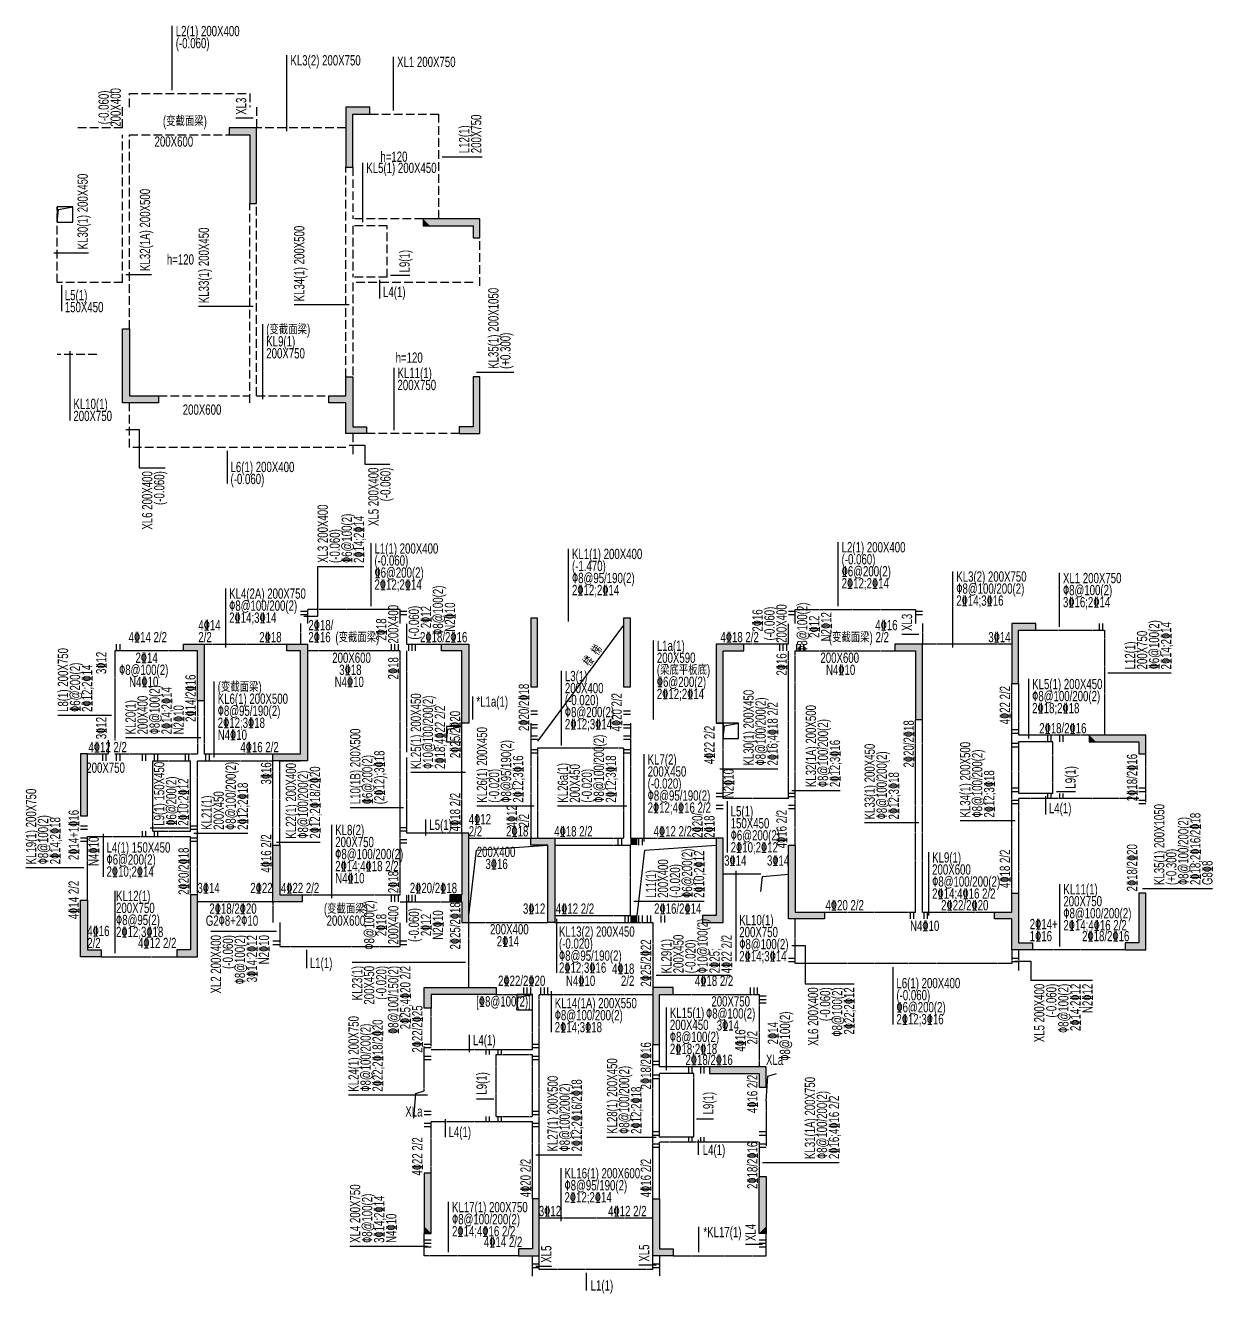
# Model space of a CAD drawing. Header units: inches. Extents: x -2597087 to 134135, y -662679 to 20000.
# Drawn here: x 99583 to 134135, y -51307 to -14400 of the extents above; entities that cross this region are included whole.
import ezdxf
from ezdxf.enums import TextEntityAlignment as Align

# ---------------------------------------------------------------- set-up
doc = ezdxf.new("R2010")
doc.units = ezdxf.units.IN
doc.header["$LTSCALE"] = 100
doc.header["$MEASUREMENT"] = 0
doc.linetypes.add('DASH', pattern=[0.35, 0.25, -0.1])
doc.layers.get('0').update_dxf_attribs({"linetype": 'CONTINUOUS'})
for name, color, linetype in [('00-墙填充', 8, 'CONTINUOUS'), ('00-墙实线', 6, 'CONTINUOUS'), ('00-平面洞口', 3, 'CONTINUOUS'), ('00-板厚度', 7, 'CONTINUOUS'), ('00-梁吊筋', 6, 'CONTINUOUS'), ('00-梁编号', 2, 'CONTINUOUS'), ('00-梁虚线', 4, 'DASH'), ('00-梁配筋', 7, 'CONTINUOUS'), ('floor', 8, 'CONTINUOUS')]:
    doc.layers.add(name, color=color, linetype=linetype)
doc.styles.add('结构海文', font='haiwenrs2015.shx', dxfattribs={"width": 0.7, "bigfont": 'haiwenhz.shx'})

# ---------------------------------------------------------------- blocks, each defined once
blk = doc.blocks.new('GTDEHD')
at = {"layer": '00-墙填充', "color": 8}
for points in [[(109611, -16781), (109611, -16981), (108911, -16781), (109111, -16981)], [(108911, -18531), (109111, -18531), (108911, -16781), (109111, -16981)], [(106311, -17381), (106111, -17581), (105511, -17381), (105511, -17581)], [(106311, -19581), (106111, -19581), (106311, -17381), (106111, -17581)], [(108911, -18531), (109111, -18531), (108911, -18531), (109111, -18531)], [(108911, -18531), (109111, -18531), (108911, -18531), (109111, -18531)], [(111161, -20031), (111361, -20231), (111161, -20231), (111361, -20231)], [(111161, -20031), (111361, -20231), (112811, -20031), (112611, -20231)], [(111361, -20031), (111361, -20231), (111361, -20031), (111361, -20231)], [(112811, -20581), (112611, -20581), (112811, -20031), (112611, -20231)], [(102411, -23231), (102611, -23231), (102411, -23231), (102611, -23231)], [(102411, -23231), (102611, -23231), (102411, -25381), (102611, -25181)], [(108911, -24631), (109111, -24631), (108911, -26281), (109111, -26081)], [(112811, -24631), (112611, -24631), (112811, -26281), (112611, -26081)], [(103461, -25381), (103461, -25181), (102411, -25381), (102611, -25181)], [(108411, -25181), (108411, -25381), (108911, -25181), (108911, -25381)], [(109511, -26281), (109511, -26081), (108911, -26281), (109111, -26081)], [(112211, -26281), (112211, -26081), (112811, -26281), (112611, -26081)]]:
    blk.add_solid(points, dxfattribs=at)
at = {"layer": '00-墙实线', "color": 8}
for p, q in [((109611, -16781), (108911, -16781)), ((108911, -16781), (108911, -18531)), ((109611, -16981), (109611, -16781)), ((109111, -18531), (109111, -16981)), ((109111, -16981), (109611, -16981)), ((106311, -17381), (105511, -17381)), ((105511, -17381), (105511, -17581)), ((105511, -17581), (106111, -17581)), ((106111, -17581), (106111, -19581)), ((106311, -19581), (106311, -17381)), ((108911, -18531), (109111, -18531)), ((106111, -19581), (106311, -19581)), ((106111, -19581), (106111, -19581)), ((106111, -19581), (106111, -19581)), ((111361, -20031), (111161, -20031)), ((111161, -20031), (111161, -20231)), ((111161, -20231), (111361, -20231)), ((112811, -20031), (111361, -20031)), ((111361, -20231), (111361, -20231)), ((111361, -20231), (112611, -20231)), ((112611, -20231), (112611, -20581)), ((112811, -20581), (112811, -20031)), ((112611, -20581), (112811, -20581)), ((102411, -23231), (102611, -23231)), ((102411, -25381), (102411, -23231)), ((102611, -23231), (102611, -25181)), ((108911, -25181), (108911, -24631)), ((108911, -24631), (109111, -24631)), ((109111, -24631), (109111, -25181)), ((112811, -24631), (112611, -24631)), ((112611, -24631), (112611, -26081)), ((112811, -26281), (112811, -24631)), ((103461, -25381), (102411, -25381)), ((102611, -25181), (103461, -25181)), ((103461, -25181), (103461, -25381)), ((108411, -25381), (108411, -25181)), ((108411, -25181), (108911, -25181)), ((108911, -25381), (108411, -25381)), ((108911, -25181), (108911, -25181)), ((108911, -26281), (108911, -25381)), ((109111, -25181), (109111, -26081)), ((109111, -26081), (109511, -26081)), ((109511, -26081), (109511, -26281)), ((112611, -26081), (112211, -26081)), ((112211, -26081), (112211, -26281)), ((109511, -26281), (108911, -26281)), ((112211, -26281), (112811, -26281))]:
    blk.add_line(p, q, dxfattribs=at)
at = {"layer": '00-平面洞口', "color": 8}
for p, q in [((100961, -19681), (100511, -19681)), ((100511, -19681), (100511, -20131)), ((100961, -19681), (100511, -19681)), ((100511, -19681), (100511, -20131)), ((100511, -20131), (100550, -19761)), ((100511, -20131), (100550, -19761)), ((100550, -19761), (100961, -19681)), ((100550, -19761), (100961, -19681)), ((100961, -20131), (100961, -19681)), ((100961, -20131), (100961, -19681)), ((100511, -20131), (100961, -20131)), ((100511, -20131), (100961, -20131))]:
    blk.add_line(p, q, dxfattribs=at)
at = {"layer": '00-梁编号', "color": 8}
for p, q in [((103860, -16281), (103860, -14416)), ((107197, -17481), (107197, -15267)), ((110301, -16881), (110301, -15313)), ((106211, -17103), (105711, -17103)), ((109405, -20131), (109405, -18397)), ((111711, -18221), (112873, -18221)), ((100411, -21017), (101424, -21017)), ((102511, -21647), (103255, -21647)), ((110211, -21673), (110768, -21673)), ((100631, -21956), (100631, -22720)), ((109892, -21806), (109892, -22345)), ((106211, -22585), (104626, -22585)), ((109011, -22532), (107405, -22532)), ((106494, -25281), (106494, -23093)), ((100881, -23881), (100881, -25902)), ((110313, -26181), (110313, -24365)), ((112711, -24496), (113803, -24496)), ((102511, -26156), (102898, -26156)), ((102898, -26156), (102898, -27273)), ((105454, -26781), (105454, -27736)), ((109011, -26614), (109462, -26614)), ((109462, -26614), (109462, -27168)), ((102898, -27273), (103649, -27273)), ((109462, -27168), (110194, -27168))]:
    blk.add_line(p, q, dxfattribs=at)
at = {"layer": '00-梁虚线', "color": 8, "ltscale": 10}
for p, q in [((102611, -16781), (102611, -16381)), ((102611, -16381), (106111, -16381)), ((106111, -16381), (106111, -16781)), ((102411, -17381), (102411, -16781)), ((106311, -16781), (106311, -17381)), ((109611, -16981), (111611, -16981)), ((111611, -16981), (111611, -20031)), ((102411, -17381), (101111, -17381)), ((102411, -21881), (102411, -17581)), ((102611, -17581), (105511, -17581)), ((102611, -23231), (102611, -17581)), ((108911, -17381), (106311, -17381)), ((108911, -24631), (108911, -18531)), ((109111, -18531), (109111, -20031)), ((100511, -21881), (100511, -19681)), ((106111, -25381), (106111, -19581)), ((106311, -25181), (106311, -19581)), ((111161, -20031), (109111, -20031)), ((110111, -20231), (109111, -20231)), ((109111, -20231), (109111, -21731)), ((110111, -21731), (110111, -20231)), ((112811, -21981), (112811, -20581)), ((110111, -21731), (109111, -21731)), ((102411, -21881), (100511, -21881)), ((109111, -21881), (109111, -24631)), ((112611, -21881), (109111, -21881)), ((101661, -23981), (100511, -23981)), ((102611, -26681), (102611, -25381)), ((103461, -25181), (106111, -25181)), ((106311, -25181), (108411, -25181)), ((109111, -26281), (109111, -26881)), ((112211, -26281), (109511, -26281)), ((108911, -26681), (102611, -26681))]:
    blk.add_line(p, q, dxfattribs=at)
at = {"layer": '00-板厚度', "color": 8, "style": '结构海文', "width": 0.7}
for p in [(110308, -18216), (104096, -21205), (110753, -24064)]:
    blk.add_text('h=120', height=300, dxfattribs=at).set_placement(p, align=Align.MIDDLE)
at = {"layer": '00-梁编号', "color": 8, "style": '结构海文', "width": 0.7}
for s, rotation, p in [('(-0.060)', 360, (103960, -15066)), ('L2(1) 200X400', 360, (103960, -14716)), ('L12(1) ', 90, (112503, -18121)), ('200X750', 90, (112853, -18121)), ('KL30(1) 200X450', 90, (101401, -20917)), ('KL32(1A) 200X500', 90, (103215, -21547)), ('KL33(1) 200X450', 90, (104926, -22485)), ('KL34(1) 200X500', 90, (107705, -22432)), ('L9(1)', 90, (110768, -21590)), ('L5(1)', 360, (100731, -22398)), ('KL35(1) 200X1050', 90, (113353, -24396)), ('150X450', 360, (100731, -22748)), ('(+0.300)', 90, (113703, -24396)), ('KL11(1)', 360, (110413, -24665)), ('200X750', 360, (110413, -25015)), ('KL10(1)', 360, (100981, -25565)), ('200X750', 360, (100981, -25915))]:
    blk.add_text(s, height=300, rotation=rotation, dxfattribs=at).set_placement(p)
for s, p in [('KL3(2) 200X750', (107297, -15567)), ('XL1 200X750', (110401, -15613)), ('KL5(1) 200X450', (109505, -18697)), ('(变截面梁)', (106594, -23393)), ('KL9(1)', (106594, -23743)), ('200X750', (106594, -24093)), ('L6(1) 200X400', (105554, -27400)), ('(-0.060)', (105554, -27750))]:
    blk.add_text(s, height=300, dxfattribs=at).set_placement(p)
at = {"layer": '00-梁编号', "color": 8, "linetype": 'Continuous', "style": '结构海文', "width": 0.7}
for s, p in [('200X400', (102361, -16788)), ('(-0.060)', (102011, -16788))]:
    blk.add_text(s, height=300, rotation=90, dxfattribs=at).set_placement(p, align=Align.CENTER)
blk.add_text('XL3', height=300, rotation=90, dxfattribs=at).set_placement((106011, -17003))
blk.add_text('(变截面梁)', height=300, dxfattribs=at).set_placement((104226, -17331), align=Align.CENTER)
at = {"layer": '00-梁编号', "color": 8, "style": '结构海文', "width": 0.7}
blk.add_text('200X600', height=300, dxfattribs=at).set_placement((103905, -17931), align=Align.CENTER)
at = {"layer": '00-梁编号', "color": 8, "linetype": 'Continuous', "style": '结构海文', "width": 0.7}
blk.add_text('L4(1)', height=300, dxfattribs=at).set_placement((109992, -22306))
at = {"layer": '00-梁编号', "color": 8, "style": '结构海文', "width": 0.7}
blk.add_text('200X600', height=300, rotation=360, dxfattribs=at).set_placement((104725, -25731), align=Align.CENTER)
for s, p in [('XL5 200X400', (109862, -27268)), ('(-0.060)', (110212, -27268)), ('XL6 200X400', (103279, -27373)), ('(-0.060)', (103629, -27373))]:
    blk.add_text(s, height=300, rotation=90, dxfattribs=at).set_placement(p, align=Align.RIGHT)
blk = doc.blocks.new('BW-37746282', base_point=(437623, 10659))
at = {"layer": '00-墙填充'}
for points in [[(450723, 27209), (450923, 27209), (450723, 29209), (450923, 29209)], [(453423, 27209), (453623, 27209), (453423, 29209), (453623, 29209)], [(440623, 28459), (440623, 28259), (441223, 28459), (441023, 28259)], [(441223, 26809), (441023, 26809), (441223, 28459), (441023, 28259)], [(444223, 28459), (444023, 28259), (443623, 28459), (443623, 28259)], [(444223, 25059), (444023, 25259), (444223, 28459), (444023, 28259)], [(444223, 28459), (444223, 28459), (444223, 28259)], [(448123, 28459), (448123, 28259), (448923, 28459), (448723, 28259)], [(448923, 26159), (448723, 26159), (448923, 28459), (448723, 28259)], [(456123, 26159), (456323, 26159), (456123, 28459), (456323, 28259)], [(456123, 28459), (456323, 28259), (456923, 28459), (456923, 28259)], [(450723, 27209), (450923, 27209), (450723, 27209), (450923, 27209)], [(450723, 27209), (450923, 27209), (450723, 27209), (450923, 27209)], [(453423, 27209), (453623, 27209), (453423, 27209), (453623, 27209)], [(453423, 27209), (453623, 27209), (453423, 27209), (453623, 27209)], [(441223, 26809), (441023, 26809), (441223, 26809), (441023, 26809)], [(441223, 26809), (441023, 26809), (441223, 26809), (441023, 26809)], [(448923, 26159), (448723, 26159), (448923, 26159), (448723, 26159)], [(448923, 26159), (448723, 26159), (448923, 26159), (448723, 26159)], [(437623, 23459), (437823, 23459), (437623, 25259), (437823, 25259)], [(443223, 25259), (444023, 25259), (443223, 25059), (444223, 25059)], [(437623, 23459), (437823, 23459), (437623, 23459), (437823, 23459)], [(437623, 23459), (437823, 23459), (437623, 23459), (437823, 23459)], [(448923, 20359), (448723, 20359), (448923, 22959), (448723, 22959)], [(443223, 22609), (443423, 22609), (443223, 22609), (443423, 22609)], [(443223, 22609), (443423, 22609), (443223, 20959), (443423, 21159)], [(450723, 22809), (450723, 22609), (451423, 22809), (451223, 22609)], [(451423, 20359), (451223, 20359), (451423, 22809), (451223, 22609)], [(456323, 22809), (456123, 22809), (456323, 22809), (456123, 22809)], [(456323, 22809), (456123, 22809), (456323, 20359), (456123, 20559)], [(441023, 21159), (440823, 21159), (441023, 19359), (440823, 19559)], [(444073, 20959), (444073, 21159), (443223, 20959), (443423, 21159)], [(448373, 21159), (448373, 20959), (448723, 21159), (448723, 20959)], [(437623, 21009), (437823, 21009), (437623, 19359), (437823, 19559)], [(451423, 20359), (451223, 20359), (451423, 20359), (451223, 20359)], [(451423, 20359), (451223, 20359), (451423, 20359), (451223, 20359)], [(455723, 20359), (455723, 20559), (456323, 20359), (456123, 20559)], [(438223, 19359), (438223, 19559), (437623, 19359), (437823, 19559)], [(440423, 19359), (440423, 19559), (441023, 19359), (440823, 19559)], [(447623, 17859), (447823, 17859), (447623, 18459), (447823, 18259)], [(449723, 18459), (449723, 18259), (447623, 18459), (447823, 18259)], [(449723, 18459), (449723, 18259), (449723, 18459), (449723, 18259)], [(454873, 18459), (454873, 18259), (454273, 18459), (454473, 18259)], [(454273, 16809), (454473, 16809), (454273, 18459), (454473, 18259)], [(454273, 16809), (454473, 16809), (454273, 16809), (454473, 16809)], [(455923, 16159), (455923, 15959), (455923, 16159), (455923, 15959)], [(455923, 16159), (455923, 15959), (457573, 16159), (457373, 15959)], [(457573, 15559), (457373, 15559), (457573, 16159), (457373, 15959)], [(447823, 13059), (447623, 13059), (447823, 11309), (447623, 11509)], [(457373, 12959), (457573, 12959), (457373, 11309), (457573, 11509)], [(450973, 12309), (450773, 12309), (450973, 10659), (450773, 10859)], [(454273, 12309), (454473, 12309), (454273, 10659), (454473, 10859)], [(447623, 11309), (447623, 11509), (447823, 11309), (447623, 11509)], [(457573, 11309), (457573, 11509), (457373, 11309), (457573, 11509)], [(450373, 10659), (450373, 10859), (450973, 10659), (450773, 10859)], [(454873, 10659), (454873, 10859), (454273, 10659), (454473, 10859)]]:
    blk.add_solid(points, dxfattribs=at)
at = {"layer": '00-墙实线'}
for points in [[(450723, 27209), (450923, 27209), (450923, 29009), (450923, 29009), (450923, 29209), (450723, 29209)], [(453423, 27209), (453623, 27209), (453623, 29009), (453623, 29009), (453623, 29209), (453423, 29209)], [(441223, 26809), (441023, 26809), (441023, 28259), (440623, 28259), (440623, 28459), (441223, 28459)], [(444023, 25259), (444023, 25259), (444023, 28259), (443623, 28259), (443623, 28459), (444223, 28459), (444223, 28459), (444223, 28459), (444223, 28259), (444223, 28259), (444223, 25059), (444023, 25059), (443223, 25059), (443223, 25259)], [(448923, 26159), (448723, 26159), (448723, 28259), (448123, 28259), (448123, 28459), (448923, 28459)], [(456323, 26159), (456323, 28259), (456923, 28259), (456923, 28459), (456123, 28459), (456123, 26159), (456123, 26159), (456123, 26159), (456323, 26159), (456323, 26159), (456323, 26159), (456323, 26159), (456323, 26159), (456123, 26159), (456123, 26159), (456123, 26159), (456123, 26159), (456123, 26159), (456323, 26159)], [(437623, 23459), (437823, 23459), (437823, 25059), (437823, 25059), (437823, 25259), (437623, 25259)], [(448723, 20959), (448723, 20359), (448923, 20359), (448923, 20359), (448923, 22959), (448723, 22959), (448723, 22759), (448723, 22759), (448723, 21159), (448373, 21159), (448373, 20959)], [(443223, 22609), (443423, 22609), (443423, 21159), (444073, 21159), (444073, 20959), (443223, 20959)], [(451423, 20359), (451223, 20359), (451223, 22609), (450723, 22609), (450723, 22809), (451423, 22809)], [(456323, 22809), (456123, 22809), (456123, 20559), (455723, 20559), (455723, 20359), (456323, 20359)], [(441023, 21159), (440823, 21159), (440823, 19559), (440423, 19559), (440423, 19359), (441023, 19359)], [(437623, 21009), (437823, 21009), (437823, 19559), (438223, 19559), (438223, 19359), (437623, 19359)], [(449723, 18459), (449723, 18259), (447823, 18259), (447823, 17859), (447623, 17859), (447623, 18459)], [(454273, 16809), (454473, 16809), (454473, 18259), (454873, 18259), (454873, 18459), (454273, 18459)], [(455923, 16159), (455923, 15959), (457373, 15959), (457373, 15559), (457573, 15559), (457573, 16159)], [(447823, 13059), (447623, 13059), (447623, 11509), (447623, 11509), (447623, 11309), (447823, 11309)], [(457373, 12959), (457573, 12959), (457573, 11509), (457573, 11509), (457573, 11309), (457373, 11309)], [(450973, 12309), (450773, 12309), (450773, 10859), (450373, 10859), (450373, 10659), (450973, 10659)], [(454273, 12309), (454473, 12309), (454473, 10859), (454873, 10859), (454873, 10659), (454273, 10659)]]:
    blk.add_lwpolyline(points, close=True, dxfattribs=at)
blk = doc.blocks.new('A$C5FBA7EC8')
at = {"layer": '00-墙填充'}
h = blk.add_hatch(color=256, dxfattribs=at)
h.dxf.hatch_style = 1
h.paths.add_polyline_path([(17647, 13064), (17847, 13064), (17847, 13264), (17647, 13264)])
h = blk.add_hatch(color=256, dxfattribs=at)
h.dxf.hatch_style = 1
h.paths.add_polyline_path([(17647, 10814), (17847, 10814), (17847, 11014), (17647, 11014)])
for points in [[(29447, 19514), (29447, 19314), (28747, 19514), (28947, 19314)], [(28747, 17764), (28947, 17764), (28747, 19514), (28947, 19314)], [(26147, 18914), (25947, 18714), (25347, 18914), (25347, 18714)], [(26147, 16714), (25947, 16714), (26147, 18914), (25947, 18714)], [(28747, 17764), (28947, 17764), (28747, 17764), (28947, 17764)], [(28747, 17764), (28947, 17764), (28747, 17764), (28947, 17764)], [(30997, 16264), (31197, 16064), (30997, 16064), (31197, 16064)], [(30997, 16264), (31197, 16064), (32647, 16264), (32447, 16064)], [(31197, 16264), (31197, 16064), (31197, 16264), (31197, 16064)], [(32647, 15714), (32447, 15714), (32647, 16264), (32447, 16064)], [(22247, 13064), (22447, 13064), (22247, 13064), (22447, 13064)], [(22247, 13064), (22447, 13064), (22247, 10914), (22447, 11114)], [(28747, 11664), (28947, 11664), (28747, 10014), (28947, 10214)], [(32647, 11664), (32447, 11664), (32647, 10014), (32447, 10214)], [(23297, 10914), (23297, 11114), (22247, 10914), (22447, 11114)], [(28247, 11114), (28247, 10914), (28747, 11114), (28747, 10914)], [(29347, 10014), (29347, 10214), (28747, 10014), (28947, 10214)], [(32047, 10014), (32047, 10214), (32647, 10014), (32447, 10214)]]:
    blk.add_solid(points, dxfattribs=at)
at = {"layer": '00-墙实线'}
for points in [[(28747, 17764), (28947, 17764), (28947, 19314), (29447, 19314), (29447, 19514), (28747, 19514)], [(25947, 16714), (26147, 16714), (26147, 18914), (25347, 18914), (25347, 18714), (25947, 18714), (25947, 16714), (25947, 16714)], [(31197, 16264), (30997, 16264), (30997, 16064), (31197, 16064), (31197, 16064), (32447, 16064), (32447, 15714), (32647, 15714), (32647, 16264)], [(22247, 13064), (22447, 13064), (22447, 11114), (23297, 11114), (23297, 10914), (22247, 10914)], [(28747, 11114), (28747, 11664), (28947, 11664), (28947, 11114), (28947, 10214), (29347, 10214), (29347, 10014), (28747, 10014), (28747, 10914), (28247, 10914), (28247, 11114), (28747, 11114)], [(32647, 11664), (32447, 11664), (32447, 10214), (32047, 10214), (32047, 10014), (32647, 10014)]]:
    blk.add_lwpolyline(points, close=True, dxfattribs=at)
at = {"layer": '00-平面洞口'}
blk.add_line((17447, 19464), (14947, 16084), dxfattribs=at)
at = {"layer": '00-平面洞口', "color": 2}
for points in [[(20347, 16164), (20797, 16164), (20797, 16614), (20347, 16614)], [(12297, 16064), (12747, 16064), (12747, 16514), (12297, 16514)], [(14347, 8264), (14797, 8264), (14797, 8714), (14347, 8714)]]:
    blk.add_lwpolyline(points, close=True, dxfattribs=at)
at = {"layer": '00-平面洞口'}
for points in [[(20347, 16164), (20386, 16535), (20797, 16614)], [(12297, 16064), (12336, 16435), (12747, 16514)], [(12947, 11014), (13173, 12917), (15247, 13064)], [(17847, 11014), (18073, 12917), (20147, 13064)], [(21447, 11714), (21491, 12151), (22247, 12214)], [(14347, 8264), (14386, 8635), (14797, 8714)], [(21597, 5614), (21652, 6337), (21897, 6414)], [(11347, 5114), (11402, 5837), (11647, 5914)]]:
    blk.add_lwpolyline(points, dxfattribs=at)
at = {"layer": '00-梁吊筋'}
for p, q in [((8247, 19864), (8047, 19864)), ((8247, 19864), (8047, 19864)), ((8247, 19764), (8047, 19764)), ((11147, 19864), (10947, 19864)), ((11147, 19864), (10947, 19864)), ((11147, 19764), (10947, 19764)), ((22447, 19864), (22247, 19864)), ((22447, 19864), (22247, 19864)), ((22447, 19764), (22247, 19764)), ((26147, 19864), (25947, 19864)), ((26147, 19864), (25947, 19864)), ((26147, 19764), (25947, 19764)), ((31297, 19314), (31297, 19514)), ((31397, 19314), (31397, 19514)), ((31397, 19314), (31397, 19514)), ((2697, 18714), (2697, 18914)), ((2697, 18714), (2697, 18914)), ((2797, 18714), (2797, 18914)), ((10697, 18714), (10697, 18914)), ((10797, 18714), (10797, 18914)), ((10797, 18714), (10797, 18914)), ((10897, 18714), (10897, 18914)), ((11197, 18714), (11197, 18914)), ((11197, 18714), (11197, 18914)), ((11297, 18714), (11297, 18914)), ((11297, 18714), (11297, 18914)), ((11397, 18714), (11397, 18914)), ((21997, 18714), (21997, 18914)), ((22097, 18714), (22097, 18914)), ((22097, 18714), (22097, 18914)), ((22197, 18714), (22197, 18914)), ((22497, 18714), (22497, 18914)), ((22597, 18714), (22597, 18914)), ((22597, 18714), (22597, 18914)), ((22697, 18714), (22697, 18914)), ((14947, 16964), (14747, 16964)), ((14947, 16864), (14747, 16864)), ((14947, 16864), (14747, 16864)), ((17647, 16964), (17447, 16964)), ((17647, 16864), (17447, 16864)), ((17647, 16864), (17447, 16864)), ((14947, 16564), (14747, 16564)), ((14947, 16564), (14747, 16564)), ((14947, 16464), (14747, 16464)), ((17647, 16564), (17447, 16564)), ((17647, 16564), (17447, 16564)), ((17647, 16464), (17447, 16464)), ((28947, 16414), (28747, 16414)), ((28947, 16314), (28747, 16314)), ((28947, 16314), (28747, 16314)), ((29797, 16064), (29797, 16264)), ((29897, 16064), (29897, 16264)), ((29897, 16064), (29897, 16264)), ((30147, 16064), (30147, 16264)), ((30147, 16064), (30147, 16264)), ((30247, 16064), (30247, 16264)), ((14947, 16234), (14747, 16234)), ((14947, 16134), (14747, 16134)), ((14947, 16134), (14747, 16134)), ((17647, 16234), (17447, 16234)), ((17647, 16134), (17447, 16134)), ((17647, 16134), (17447, 16134)), ((28947, 16014), (28747, 16014)), ((28947, 16014), (28747, 16014)), ((28947, 15914), (28747, 15914)), ((2297, 15514), (2297, 15714)), ((2397, 15514), (2397, 15714)), ((2397, 15514), (2397, 15714)), ((2697, 15514), (2697, 15714)), ((2697, 15514), (2697, 15714)), ((2797, 15514), (2797, 15714)), ((3447, 15514), (3447, 15714)), ((3547, 15514), (3547, 15714)), ((3547, 15514), (3547, 15714)), ((3797, 15514), (3797, 15714)), ((3797, 15514), (3797, 15714)), ((3897, 15514), (3897, 15714)), ((4697, 15514), (4697, 15714)), ((4697, 15514), (4697, 15714)), ((4797, 15514), (4797, 15714)), ((5297, 15514), (5297, 15714)), ((5397, 15514), (5397, 15714)), ((14947, 15834), (14747, 15834)), ((14947, 15834), (14747, 15834)), ((14947, 15734), (14747, 15734)), ((17647, 15834), (17447, 15834)), ((17647, 15834), (17447, 15834)), ((17647, 15734), (17447, 15734)), ((20347, 14564), (20147, 14564)), ((20347, 14464), (20147, 14464)), ((20347, 14464), (20147, 14464)), ((22447, 14564), (22247, 14564)), ((22447, 14464), (22247, 14464)), ((22447, 14464), (22247, 14464)), ((28947, 14714), (28747, 14714)), ((28947, 14614), (28747, 14614)), ((28947, 14614), (28747, 14614)), ((29797, 14414), (29797, 14564)), ((29897, 14414), (29897, 14564)), ((29897, 14414), (29897, 14564)), ((30147, 14414), (30147, 14564)), ((30147, 14414), (30147, 14564)), ((30247, 14414), (30247, 14564)), ((32647, 14714), (32447, 14714)), ((32647, 14614), (32447, 14614)), ((32647, 14614), (32447, 14614)), ((20347, 14214), (20147, 14214)), ((20347, 14214), (20147, 14214)), ((20347, 14114), (20147, 14114)), ((22447, 14214), (22247, 14214)), ((22447, 14214), (22247, 14214)), ((22447, 14114), (22247, 14114)), ((28947, 14364), (28747, 14364)), ((28947, 14364), (28747, 14364)), ((28947, 14264), (28747, 14264)), ((32647, 14364), (32447, 14364)), ((32647, 14364), (32447, 14364)), ((32647, 14264), (32447, 14264)), ((1847, 13614), (1647, 13614)), ((1847, 13514), (1647, 13514)), ((3447, 13314), (3447, 13464)), ((3547, 13314), (3547, 13464)), ((3797, 13314), (3797, 13464)), ((3897, 13314), (3897, 13464)), ((5047, 13614), (4847, 13614)), ((5047, 13514), (4847, 13514)), ((5047, 13514), (4847, 13514)), ((11147, 13564), (10947, 13564)), ((11147, 13464), (10947, 13464)), ((11147, 13464), (10947, 13464)), ((1847, 13264), (1647, 13264)), ((1847, 13164), (1647, 13164)), ((5047, 13264), (4847, 13264)), ((5047, 13264), (4847, 13264)), ((5047, 13164), (4847, 13164)), ((11147, 13214), (10947, 13214)), ((11147, 13214), (10947, 13214)), ((11147, 13114), (10947, 13114)), ((17297, 13064), (17297, 13264)), ((17397, 13064), (17397, 13264)), ((17897, 13064), (17897, 13264)), ((17897, 13064), (17897, 13264)), ((17997, 13064), (17997, 13264)), ((10697, 11414), (10697, 11614)), ((10797, 11414), (10797, 11614)), ((10797, 11414), (10797, 11614)), ((10897, 11414), (10897, 11614)), ((11197, 11414), (11197, 11614)), ((11297, 11414), (11297, 11614)), ((11297, 11414), (11297, 11614)), ((11397, 11414), (11397, 11614)), ((25797, 10914), (25797, 11114)), ((25797, 10914), (25797, 11114)), ((25897, 10914), (25897, 11114)), ((26197, 10914), (26197, 11114)), ((26297, 10914), (26297, 11114)), ((26297, 10914), (26297, 11114)), ((17497, 10814), (17497, 11014)), ((17597, 10814), (17597, 11014)), ((17597, 10814), (17597, 11014)), ((17897, 10814), (17897, 11014)), ((17897, 10814), (17897, 11014)), ((17997, 10814), (17997, 11014)), ((18147, 10814), (18147, 11014)), ((18147, 10814), (18147, 11014)), ((18247, 10814), (18247, 11014)), ((18547, 10814), (18547, 11014)), ((18647, 10814), (18647, 11014)), ((18647, 10814), (18647, 11014)), ((7447, 10264), (7247, 10264)), ((7447, 10264), (7247, 10264)), ((7447, 10164), (7247, 10164)), ((11147, 10264), (10947, 10264)), ((11147, 10264), (10947, 10264)), ((11147, 10164), (10947, 10164)), ((22447, 9764), (22247, 9764)), ((22447, 9764), (22247, 9764)), ((22447, 9664), (22247, 9664)), ((28947, 9764), (28747, 9764)), ((28947, 9764), (28747, 9764)), ((28947, 9664), (28747, 9664)), ((14547, 8714), (14547, 8914)), ((14647, 8714), (14647, 8914)), ((14647, 8714), (14647, 8914)), ((14747, 8714), (14747, 8914)), ((15047, 8714), (15047, 8914)), ((15147, 8714), (15147, 8914)), ((15147, 8714), (15147, 8914)), ((15247, 8714), (15247, 8914)), ((21147, 8714), (21147, 8914)), ((21247, 8714), (21247, 8914)), ((21347, 8714), (21347, 8914)), ((21347, 8714), (21347, 8914)), ((21597, 8664), (21397, 8664)), ((21597, 8664), (21397, 8664)), ((21597, 8564), (21397, 8564)), ((21597, 8464), (21397, 8464)), ((11847, 7264), (11647, 7264)), ((11847, 7164), (11647, 7164)), ((11847, 7164), (11647, 7164)), ((13447, 6964), (13447, 7114)), ((13547, 6964), (13547, 7114)), ((13547, 6964), (13547, 7114)), ((13797, 6964), (13797, 7114)), ((13797, 6964), (13797, 7114)), ((13897, 6964), (13897, 7114)), ((14997, 7264), (14797, 7264)), ((14997, 7164), (14797, 7164)), ((14997, 7164), (14797, 7164)), ((11847, 6914), (11647, 6914)), ((11847, 6914), (11647, 6914)), ((11847, 6814), (11647, 6814)), ((14997, 6914), (14797, 6914)), ((14997, 6914), (14797, 6914)), ((14997, 6814), (14797, 6814)), ((18497, 6764), (18297, 6764)), ((18497, 6664), (18297, 6664)), ((18497, 6664), (18297, 6664)), ((18497, 6364), (18297, 6364)), ((18497, 6364), (18297, 6364)), ((19347, 6414), (19347, 6614)), ((19447, 6414), (19447, 6614)), ((19447, 6414), (19447, 6614)), ((19697, 6414), (19697, 6614)), ((19697, 6414), (19697, 6614)), ((19797, 6414), (19797, 6614)), ((18497, 6264), (18297, 6264)), ((11847, 5314), (11647, 5314)), ((11847, 5214), (11647, 5214)), ((11847, 5214), (11647, 5214)), ((14997, 5314), (14797, 5314)), ((14997, 5214), (14797, 5214)), ((14997, 5214), (14797, 5214)), ((11847, 4964), (11647, 4964)), ((11847, 4964), (11647, 4964)), ((11847, 4864), (11647, 4864)), ((13447, 5014), (13447, 5164)), ((13547, 5014), (13547, 5164)), ((13547, 5014), (13547, 5164)), ((13797, 5014), (13797, 5164)), ((13797, 5014), (13797, 5164)), ((13897, 5014), (13897, 5164)), ((14997, 4964), (14797, 4964)), ((14997, 4964), (14797, 4964)), ((14997, 4864), (14797, 4864)), ((18497, 4714), (18297, 4714)), ((18497, 4614), (18297, 4614)), ((18497, 4614), (18297, 4614)), ((19347, 4414), (19347, 4564)), ((19447, 4414), (19447, 4564)), ((19447, 4414), (19447, 4564)), ((19697, 4414), (19697, 4564)), ((19697, 4414), (19697, 4564)), ((19797, 4414), (19797, 4564)), ((21597, 4714), (21397, 4714)), ((21597, 4614), (21397, 4614)), ((21597, 4614), (21397, 4614)), ((18497, 4364), (18297, 4364)), ((18497, 4364), (18297, 4364)), ((18497, 4264), (18297, 4264)), ((21597, 4364), (21397, 4364)), ((21597, 4364), (21397, 4364)), ((21597, 4264), (21397, 4264)), ((11847, 1564), (11647, 1564)), ((21597, 1564), (21397, 1564)), ((11847, 1464), (11647, 1464)), ((11847, 1464), (11647, 1464)), ((11847, 1364), (11647, 1364)), ((21597, 1464), (21397, 1464)), ((21597, 1464), (21397, 1464)), ((21597, 1364), (21397, 1364)), ((14997, 864), (14797, 864)), ((14997, 864), (14797, 864)), ((14997, 764), (14797, 764)), ((18497, 864), (18297, 864)), ((18497, 864), (18297, 864)), ((18497, 764), (18297, 764))]:
    blk.add_line(p, q, dxfattribs=at)
at = {"layer": '00-梁编号', "color": 3}
for p, q in [((10101, 20014), (10101, 21844)), ((23696, 20014), (23696, 21880)), ((15849, 19564), (15849, 21685)), ((8552, 19727), (8552, 21172)), ((8552, 21172), (9230, 21172)), ((27033, 18814), (27033, 21028)), ((30137, 19414), (30137, 20983)), ((5872, 18814), (5872, 20531)), ((8147, 19727), (8552, 19727)), ((26047, 19193), (25547, 19193)), ((18318, 16714), (18318, 19014)), ((15642, 15959), (15642, 18132)), ((5539, 15614), (5539, 17822)), ((29241, 16164), (29241, 17899)), ((31547, 18075), (32709, 18075)), ((13068, 16714), (13068, 17390)), ((2547, 16838), (986, 16838)), ((5147, 16184), (2952, 16184)), ((18051, 13164), (18051, 15705)), ((12847, 15177), (11256, 15177)), ((20247, 15279), (21260, 15279)), ((22347, 14649), (23091, 14649)), ((29728, 14489), (29728, 13950)), ((30047, 14623), (30604, 14623)), ((11047, 14151), (9492, 14151)), ((14847, 14196), (13180, 14196)), ((17547, 14196), (15530, 14196)), ((20467, 14339), (20467, 13576)), ((11698, 13339), (11698, 13804)), ((26047, 13710), (24462, 13710)), ((28847, 13764), (27241, 13764)), ((2303, 13389), (2303, 12826)), ((3672, 13565), (4100, 13565)), ((4947, 13405), (5777, 13405)), ((8959, 11514), (8959, 13652)), ((7347, 13150), (7903, 13150)), ((26330, 11014), (26330, 12853)), ((1747, 12402), (57, 12402)), ((20717, 12314), (20717, 10394)), ((30149, 10114), (30149, 11930)), ((2655, 9914), (2655, 11735)), ((32547, 11800), (33639, 11800)), ((17747, 11426), (19138, 11426)), ((15494, 10914), (15494, 10061)), ((7347, 10544), (5435, 10544)), ((8220, 10014), (8220, 9484)), ((22347, 10139), (22734, 10139)), ((22734, 10139), (22734, 9023)), ((12847, 9645), (9547, 9645)), ((28847, 9682), (29298, 9682)), ((29298, 9682), (29298, 9127)), ((18397, 9281), (19640, 9281)), ((25290, 9514), (25290, 8560)), ((22734, 9023), (23485, 9023)), ((29298, 9127), (30030, 9127)), ((15347, 8814), (15347, 8318)), ((18698, 6514), (18698, 8332)), ((12969, 7039), (12969, 7539)), ((11747, 5786), (9442, 5786)), ((13672, 5667), (13169, 5667)), ((12256, 5089), (12256, 4564)), ((19572, 5092), (20066, 5092)), ((18397, 4558), (16966, 4558)), ((19623, 4489), (19623, 4045)), ((14897, 4046), (15595, 4046)), ((21497, 3827), (23090, 3827)), ((15631, 2114), (15631, 3663)), ((12358, 1214), (12358, 2677)), ((19641, 1214), (19641, 1951)), ((11747, 1386), (9487, 1386)), ((21497, 1439), (20997, 1439)), ((14897, 809), (15351, 809)), ((18397, 839), (17897, 839)), ((16359, 614), (16359, 100))]:
    blk.add_line(p, q, dxfattribs=at)
at = {"layer": '00-梁虚线'}
for p, q in [((8247, 19914), (8247, 19514)), ((10947, 19914), (8247, 19914)), ((10947, 19514), (10947, 19914)), ((22447, 19514), (22447, 19914)), ((22447, 19914), (25947, 19914)), ((25947, 19914), (25947, 19514)), ((8047, 19514), (8047, 18914)), ((11147, 18914), (11147, 19514)), ((22247, 18914), (22247, 19514)), ((26147, 19514), (26147, 18914)), ((29447, 19314), (31447, 19314)), ((31447, 19314), (31447, 16264)), ((5247, 18914), (7647, 18914)), ((11147, 18914), (12147, 18914)), ((22247, 18914), (20947, 18914)), ((28747, 18914), (26147, 18914)), ((4647, 18714), (2647, 18714)), ((2647, 18714), (2647, 16114)), ((10947, 18714), (8247, 18714)), ((10947, 11614), (10947, 18714)), ((11147, 15764), (11147, 18714)), ((22247, 14414), (22247, 18714)), ((22447, 18714), (25347, 18714)), ((22447, 13064), (22447, 18714)), ((28747, 11664), (28747, 17764)), ((28947, 17764), (28947, 16264)), ((5047, 17264), (5047, 15714)), ((5247, 17264), (5247, 15714)), ((12747, 13414), (12747, 16614)), ((12947, 16814), (12947, 16614)), ((14747, 16614), (14747, 13264)), ((17647, 16614), (17647, 13264)), ((20347, 14414), (20347, 16614)), ((25947, 11114), (25947, 16714)), ((26147, 11114), (26147, 16714)), ((30997, 16264), (28947, 16264)), ((2447, 16114), (2447, 15714)), ((17447, 15884), (14947, 15884)), ((14947, 15884), (14947, 13264)), ((17447, 15884), (17447, 13264)), ((29947, 16064), (28947, 16064)), ((28947, 16064), (28947, 14564)), ((29947, 14564), (29947, 16064)), ((1847, 15714), (2447, 15714)), ((2647, 15714), (5047, 15714)), ((3747, 15514), (4847, 15514)), ((3747, 13464), (3747, 15514)), ((4847, 13464), (4847, 15514)), ((5047, 11614), (5047, 15514)), ((5047, 15514), (7247, 15514)), ((5247, 15714), (7247, 15714)), ((7247, 13064), (7247, 15514)), ((7447, 13064), (7447, 15514)), ((7447, 15514), (8047, 15514)), ((11147, 13414), (11147, 15614)), ((32647, 14314), (32647, 15714)), ((22247, 14414), (20347, 14414)), ((29947, 14564), (28947, 14564)), ((28947, 14414), (28947, 11664)), ((32447, 14414), (28947, 14414)), ((1847, 11464), (1847, 13314)), ((1847, 13314), (4847, 13314)), ((3747, 13464), (4847, 13464)), ((4847, 11614), (4847, 13314)), ((12747, 13414), (11147, 13414)), ((12947, 13264), (14747, 13264)), ((15447, 13264), (17447, 13264)), ((15447, 13064), (17647, 13064)), ((17647, 13264), (20147, 13264)), ((17647, 11014), (17647, 13064)), ((21447, 12214), (20347, 12214)), ((8097, 11614), (10947, 11614)), ((11147, 10814), (11147, 11614)), ((7247, 11414), (5047, 11414)), ((7247, 11414), (7247, 10814)), ((10947, 11414), (12397, 11414)), ((23297, 11114), (25947, 11114)), ((26147, 11114), (28247, 11114)), ((7447, 10814), (7447, 10114)), ((10947, 10114), (10947, 10814)), ((12947, 8914), (12947, 10814)), ((12947, 10814), (15247, 10814)), ((15447, 11014), (17647, 11014)), ((15447, 10814), (18297, 10814)), ((18297, 10814), (18297, 8914)), ((22447, 9614), (22447, 10914)), ((7447, 10114), (10947, 10114)), ((28747, 10014), (28747, 9614)), ((28947, 10014), (28947, 9414)), ((32047, 10014), (29347, 10014)), ((2247, 9814), (4447, 9814)), ((28747, 9614), (22447, 9614)), ((13747, 8714), (14797, 8714)), ((14797, 7114), (14797, 8714)), ((14997, 8714), (18297, 8714)), ((14997, 2764), (14997, 8714)), ((18897, 8714), (21397, 8714)), ((21397, 8714), (21397, 6614)), ((11847, 7214), (11847, 8314)), ((11647, 5914), (11647, 7214)), ((11847, 7114), (14797, 7114)), ((18297, 2764), (18297, 7264)), ((18497, 6614), (18497, 7264)), ((13747, 6964), (14797, 6964)), ((13747, 5164), (13747, 6964)), ((14797, 5164), (14797, 6964)), ((19947, 6614), (18497, 6614)), ((19497, 6414), (18497, 6414)), ((18497, 4564), (18497, 6414)), ((19497, 4564), (19497, 6414)), ((21597, 5614), (21597, 4314)), ((11847, 5014), (14797, 5014)), ((11847, 3514), (11847, 5014)), ((13747, 5164), (14797, 5164)), ((14797, 2764), (14797, 5014)), ((19497, 4564), (18497, 4564)), ((21397, 4414), (18497, 4414)), ((18497, 2764), (18497, 4414)), ((21397, 4414), (21397, 3414)), ((14997, 2214), (18297, 2214)), ((11647, 1114), (11647, 1764)), ((21597, 1114), (21597, 1764)), ((14397, 1114), (11647, 1114)), ((14797, 514), (14797, 1114)), ((14997, 714), (14997, 1114)), ((18297, 714), (18297, 1114)), ((18497, 1114), (18497, 514)), ((18897, 1114), (21597, 1114)), ((18297, 714), (14997, 714))]:
    blk.add_line(p, q, dxfattribs=at)
at = {"layer": '00-梁配筋', "color": 3}
for p, q in [((9230, 21172), (9895, 21172)), ((32709, 18075), (33389, 18075)), ((21260, 15279), (21937, 15279)), ((23091, 14649), (23751, 14649)), ((4100, 13565), (4786, 13565)), ((5777, 13405), (6517, 13405)), ((20467, 13576), (20467, 12847)), ((7903, 13150), (8619, 13150)), ((2303, 12826), (2303, 12143)), ((33639, 11800), (34589, 11800)), ((19138, 11426), (19797, 11426)), ((20717, 10394), (20717, 9681)), ((15494, 10061), (15494, 9346)), ((19640, 9281), (20559, 9281)), ((23485, 9023), (24164, 9023)), ((30030, 9127), (31098, 9127)), ((25290, 8560), (25290, 7846)), ((15347, 8318), (15347, 7614)), ((15595, 4046), (16236, 4046)), ((23090, 3827), (23723, 3827))]:
    blk.add_line(p, q, dxfattribs=at)
at = {"layer": '00-墙实线'}
blk.add_blockref('BW-37746282', (1647, 1114), dxfattribs=at)
at = {"layer": '00-平面洞口', "color": 7, "ltscale": 3000, "style": '结构海文', "width": 0.65}
blk.add_text('楼  梯', height=300, rotation=53.5117, dxfattribs=at).set_placement((16537, 18590), align=Align.MIDDLE)
at = {"layer": '00-梁编号', "color": 2, "style": '结构海文', "width": 0.7}
for s, rotation, p in [('XL3 200X400', 90, (8845, 21272)), ('(-0.060)', 90, (9195, 21272)), ('L2(1) 200X400', 360, (23796, 21580)), ('KL1(1) 200X400', 360, (15949, 21385)), ('(-0.060)', 360, (23796, 21230)), ('(-1.470)', 360, (15949, 21035)), ('200X750', 90, (32689, 18175)), ('L1a(1)', 360, (18418, 18714)), ('L12(1) ', 90, (32339, 18175)), ('L8(1) 200X750', 90, (1286, 16938)), ('200X590', 360, (18418, 18364)), ('L3(1)', 360, (15742, 17832)), ('(梁底平板底)', 360, (18418, 18014)), ('200X400', 360, (15742, 17482)), ('200X400', 90, (3602, 16284)), ('KL25(1) 200X450', 90, (11556, 15277)), ('*L1a(1)', 360, (13168, 17090)), ('(-0.020)', 360, (15742, 17132)), ('KL30(1) 200X450', 90, (21237, 15379)), ('KL20(1)', 90, (3252, 16284)), ('KL32(1A) 200X500', 90, (23051, 14749)), ('L10(1B) 200X500', 90, (9792, 14251)), ('KL26(1) 200X450', 90, (13480, 14296)), ('KL33(1) 200X450', 90, (24762, 13810)), ('KL34(1) 200X500', 90, (27541, 13864)), ('L9(1) 150X450', 90, (4086, 13626)), ('KL22(1) 200X400', 90, (7919, 13250)), ('(-0.020)', 90, (13830, 14296)), ('KL26a(1) ', 90, (15830, 14296)), ('200X450', 90, (16180, 14296)), ('(-0.020)', 90, (16530, 14296)), ('L9(1)', 90, (30604, 14705)), ('KL19(1) 200X750', 90, (357, 12502)), ('KL21(1)', 90, (5467, 13505)), ('200X450', 90, (5817, 13505)), ('L5(1)', 360, (20567, 13897)), ('KL35(1) 200X1050', 90, (33189, 11900)), ('KL8(2)', 360, (9059, 13352)), ('150X450', 360, (20567, 13547)), ('200X750', 360, (9059, 13002)), ('(+0.300)', 90, (33539, 11900)), ('200X400', 90, (18747, 11526)), ('L11(1)', 90, (18397, 11526)), ('(-0.020)', 90, (19097, 11526)), ('KL11(1)', 360, (30249, 11630)), ('KL12(1)', 360, (2680, 11435)), ('200X750', 360, (30249, 11280)), ('200X750', 360, (2680, 11085)), ('KL13(2) 200X450', 0, (15571, 10396)), ('KL10(1)', 360, (20817, 10731)), ('(-0.020)', 0, (15571, 10046)), ('200X450', 90, (19196, 9331)), ('200X750', 360, (20817, 10381)), ('KL29(1)', 90, (18846, 9331)), ('(-0.020)', 90, (19546, 9331)), ('KL15(1)', 360, (18798, 8032)), ('KL24(1) 200X750', 90, (9742, 5886)), ('200X450', 360, (18798, 7682)), ('KL28(1) 200X450', 90, (17266, 4658)), ('L9(1)', 90, (13469, 5799)), ('KL27(1) 200X500', 90, (15536, 4146)), ('KL31(1A) 200X750', 90, (23023, 3927)), ('L9(1)', 90, (20066, 5224)), ('KL16(1) 200X600', 360, (15731, 3363)), ('XL4 200X750', 90, (9787, 1486)), ('KL17(1) 200X750', 360, (12458, 2377)), ('*KL17(1)', 360, (19773, 1651)), ('XL5', 90, (15351, 909))]:
    blk.add_text(s, height=300, rotation=rotation, dxfattribs=at).set_placement(p)
for s, p in [('L1(1) 200X400', (10201, 21544)), ('(-0.060)', (10201, 21194)), ('KL3(2) 200X750', (27133, 20728)), ('XL1 200X750', (30237, 20683)), ('(变截面梁)', (5639, 17522)), ('KL5(1) 200X450', (29341, 17599)), ('KL6(1) 200X500', (5639, 17172)), ('KL7(2)', (18151, 15405)), ('200X450', (18151, 15055)), ('(-0.020)', (18151, 14705)), ('L5(1)', (11798, 13504)), ('L4(1) 150X450', (2403, 12843)), ('KL9(1)', (26430, 12553)), ('200X600', (26430, 12203)), ('L1(1)', (8320, 9484)), ('(-0.060)', (25390, 8546)), ('L6(1) 200X400', (25390, 8896)), ('XLa', (21595, 6664)), ('L4(1) ', (12356, 4567)), ('L4(1)', (19755, 4045)), ('L1(1)', (16492, 100))]:
    blk.add_text(s, height=300, dxfattribs=at).set_placement(p)
at = {"layer": '00-梁编号', "color": 2, "linetype": 'Continuous', "style": '结构海文', "width": 0.7}
for s, p in [('KL4(2A) 200X750', (5972, 20231)), ('L4(1)', (29828, 13989)), ('KL14(1A) 200X550', (15447, 8314)), ('L4(1)', (13069, 7239))]:
    blk.add_text(s, height=300, dxfattribs=at).set_placement(p)
for s, p in [('200X400', (10897, 19489)), ('(-0.060)', (11497, 19534)), ('(-0.060)', (21847, 19508)), ('200X400', (22197, 19508))]:
    blk.add_text(s, height=300, rotation=90, dxfattribs=at).set_placement(p, align=Align.CENTER)
for s, p in [('XL3', (25847, 19293)), ('XL4', (21297, 1539)), ('XL5', (18197, 939))]:
    blk.add_text(s, height=300, rotation=90, dxfattribs=at).set_placement(p)
for s, p in [('(变截面梁)', (9703, 18964)), ('(变截面梁)', (24062, 18964)), ('200X600', (9534, 18364)), ('200X750', (20567, 8364))]:
    blk.add_text(s, height=300, dxfattribs=at).set_placement(p, align=Align.CENTER)
at = {"layer": '00-梁编号', "color": 2, "style": '结构海文', "width": 0.7}
blk.add_text('200X600', height=300, dxfattribs=at).set_placement((23741, 18364), align=Align.CENTER)
for s, p in [('200X750', (2938, 15164)), ('XLa', (11599, 5164))]:
    blk.add_text(s, height=300, dxfattribs=at).set_placement(p, align=Align.RIGHT)
for s, rotation, p in [('200X400', 360, (13739, 12714)), ('(变截面梁)', 360, (9369, 11064)), ('200X400', 90, (10897, 10735)), ('(-0.060)', 90, (11497, 10737)), ('200X600', 360, (9369, 10714)), ('200X400', 360, (14126, 10464))]:
    blk.add_text(s, height=300, rotation=rotation, dxfattribs=at).set_placement(p, align=Align.CENTER)
for s, p in [('XL2 200X400', (5735, 10444)), ('(-0.060)', (6085, 10444)), ('KL23(1)', (9847, 9545)), ('200X450', (10197, 9545)), ('(-0.020)', (10547, 9545)), ('XL6 200X400', (23114, 8923)), ('(-0.060)', (23464, 8923)), ('XL5 200X400', (29698, 9027)), ('(-0.060)', (30048, 9027))]:
    blk.add_text(s, height=300, rotation=90, dxfattribs=at).set_placement(p, align=Align.RIGHT)
at = {"layer": '00-梁配筋', "style": '结构海文', "width": 0.7}
for s, rotation, p in [('\x846@100(2)', 90, (9545, 21272)), ('2\x8414;2\x8414', 90, (9895, 21272)), ('\x846@200(2)', 360, (23796, 20880)), ('\x828@95/190(2)', 360, (15949, 20685)), ('2\x8412;2\x8414', 360, (23796, 20530)), ('2\x8412;2\x8414', 360, (15949, 20335)), ('\x846@100(2)', 90, (33039, 18175)), ('2\x8414;2\x8414', 90, (33389, 18175)), ('\x846@200(2)', 90, (1636, 16938)), ('2\x8412;2\x8414', 90, (1986, 16938)), ('\x846@200(2)', 360, (18418, 17664)), ('\x828@100(2)', 90, (3952, 16284)), ('2\x8414;2\x8414', 90, (4302, 16284)), ('\x8210@100/200(2)', 90, (11906, 15277)), ('2\x8412;2\x8414', 360, (18418, 17314)), ('N2\x8410', 90, (4652, 16284)), ('2\x8418;4\x8422 2/2', 90, (12256, 15277)), ('\x828@200(2)', 360, (15742, 16782)), ('\x828@100/200(2)', 90, (21587, 15379)), ('2\x8416;4\x8418 2/2', 90, (21937, 15379)), ('2\x8412;3\x8414', 360, (15742, 16432)), ('\x828@100/200(2)', 90, (23401, 14749)), ('\x828@100/200(2)', 90, (16880, 14296)), ('\x828@95/190(2)', 90, (14180, 14296)), ('2\x8412;3\x8416', 90, (23751, 14749)), ('\x846@200(2)', 90, (10142, 14251)), ('(2\x8412);3\x8418', 90, (10492, 14251)), ('2\x8412;3\x8416', 90, (14530, 14296)), ('2\x8412;3\x8418', 90, (17230, 14296)), ('\x828@100/200(2)', 90, (25112, 13810)), ('\x828@100/200(2)', 90, (27891, 13864)), ('\x828@100/200(2)', 90, (6167, 13505)), ('\x828@100/200(2)', 90, (8269, 13250)), ('2\x8412;2\x8418/2\x8420', 90, (8619, 13250)), ('N2\x8410', 90, (20654, 14428)), ('2\x8412;3\x8418', 90, (25462, 13810)), ('2\x8412;3\x8418', 90, (28241, 13864)), ('\x846@200(2)', 90, (4436, 13626)), ('2\x8410;2\x8412', 90, (4786, 13626)), ('2\x8412;2\x8418', 90, (6517, 13505)), ('\x828@100(2)', 90, (707, 12502)), ('2\x8414;2\x8418', 90, (1057, 12502)), ('\x828@100/200(2)', 90, (33889, 11900)), ('2\x8418;2\x8416/2\x8418', 90, (34239, 11900)), ('N4\x8410', 90, (2178, 12455)), ('\x826@200(2)', 360, (20567, 13197)), ('\x828@100/200(2)', 360, (9059, 12652)), ('\x846@200(2)', 90, (19447, 11526)), ('2\x8410;2\x8412', 360, (20567, 12847)), ('2\x8414;4\x8418 2/2', 360, (9059, 12302)), ('2\x8410;2\x8412', 90, (19797, 11526)), ('G8\x848', 90, (34589, 11900)), ('N4\x8410', 360, (9059, 11952)), ('\x828@100/200(2)', 360, (30249, 10930)), ('\x828@95(2)', 360, (2680, 10735)), ('\x8210@100(2)', 90, (19896, 9331)), ('2\x8414;4\x8416 2/2', 360, (30249, 10580)), ('2\x8412;3\x8418', 360, (2680, 10385)), ('4\x8422 2/2', 90, (20596, 9331)), ('\x828@100(2)', 360, (20817, 10031)), ('\x828@95/190(2)', 0, (15571, 9696)), ('2\x8425;', 90, (20246, 9331)), ('2\x8414;3\x8414', 360, (20817, 9681)), ('2\x8412;3\x8416', 0, (15571, 9346)), ('\x828@100/200(2)', 90, (10092, 5886)), ('2\x8422;2\x8418/2\x8420', 90, (10442, 5886)), ('\x828@100(2)', 360, (18798, 7332)), ('2\x8418;2\x8418', 360, (18798, 6982)), ('\x828@100/200(2)', 90, (17616, 4658)), ('\x828@100/200(2)', 90, (15886, 4146)), ('2\x8412;2\x8416/2\x8418', 90, (16236, 4146)), ('2\x8412;2\x8418', 90, (17966, 4658)), ('\x828@100/200(2)', 90, (23373, 3927)), ('2\x8416;4\x8416 2/2 ', 90, (23723, 3927)), ('\x828@95/190(2)', 360, (15731, 3013)), ('2\x8412;2\x8414', 360, (15731, 2663)), ('\x828@100(2)', 90, (10137, 1486)), ('3\x8414;2\x8414', 90, (10487, 1486)), ('N4\x8410', 90, (10837, 1486)), ('\x828@100/200(2)', 360, (12458, 2027)), ('2\x8414;4\x8416 2/2', 360, (12458, 1677))]:
    blk.add_text(s, height=300, rotation=rotation, dxfattribs=at).set_placement(p)
for s, p in [('\x846@200(2)', (10201, 20844)), ('2\x8412;2\x8414', (10201, 20494)), ('\x828@100/200(2)', (27133, 20378)), ('2\x8414;3\x8416', (27133, 20028)), ('\x828@100(2)', (30237, 20333)), ('3\x8416;2\x8414', (30237, 19983)), ('\x828@100/200(2)', (29341, 17249)), ('\x828@95/190(2)', (5639, 16822)), ('2\x8418;2\x8418', (29341, 16899)), ('2\x8412;3\x8418', (5639, 16472)), ('N4\x8410', (5639, 16122)), ('\x828@95/190(2)', (18151, 14355)), ('2\x8412;4\x8416 2/2', (18151, 14005)), ('\x826@200(2)', (2403, 12493)), ('2\x8410;2\x8414', (2403, 12143)), ('2\x8414;4\x8416 2/2', (26430, 11503)), ('\x828@100/200(2)', (26430, 11853)), ('\x846@200(2)', (25390, 8196)), ('2\x8412;3\x8416', (25390, 7846))]:
    blk.add_text(s, height=300, dxfattribs=at).set_placement(p)
at = {"layer": '00-梁配筋', "linetype": 'Continuous', "style": '结构海文', "width": 0.7}
for s, p in [('\x828@100(2)', (12197, 19897)), ('2\x8412', (11847, 19697)), ('N2\x8410', (12547, 19697)), ('\x828@100(2)', (22797, 19403)), ('2\x8418', (10547, 19335)), ('2\x8416', (21497, 19598)), ('2\x8412', (23147, 19416)), ('N2\x8412', (23497, 19416)), ('\x828@100(2)', (10197, 10735)), ('N2\x8410', (12197, 10737)), ('2\x8418', (10547, 10735)), ('2\x8412', (11847, 10737)), ('\x828@100(2)', (22297, 7503)), ('2\x8414', (21947, 7587))]:
    blk.add_text(s, height=300, rotation=90, dxfattribs=at).set_placement(p, align=Align.CENTER)
for s, p in [('\x828@100/200(2)', (5972, 19881)), ('4\x8414 ', (5075, 19314)), ('2\x8414;3\x8414', (5972, 19531)), ('2\x8418/', (8277, 19314)), ('4\x8416', (24775, 19314)), ('2/2', (5075, 18964)), ('2\x8416', (8277, 18964)), ('2\x8418/2\x8416', (11527, 18964)), ('4\x8418 2/2', (20269, 18964)), ('2/2', (24783, 18964)), ('4\x8412 2/2', (1877, 15764)), ('4\x8412', (12944, 13664)), ('2/2', (12944, 13314)), ('4\x8418 2/2', (15432, 13314)), ('3\x8414', (20377, 12464)), ('3\x8414', (21624, 12464)), ('3\x8414', (5048, 11664)), ('4\x8422 2/2', (7477, 11664)), ('4\x8420 2/2', (23327, 11164)), ('4\x8412 2/2', (15477, 11064)), ('4\x8416 ', (1841, 10414)), ('2\x8414+', (29270, 10614)), ('2/2', (1841, 10064)), ('1\x8416', (29270, 10264)), ('2\x8422/2\x8420', (13797, 8964)), ('N4\x8410', (15774, 8964)), ('\x828@100/200(2)', (15447, 7964)), ('2\x8414;3\x8418', (15447, 7614)), ('2\x8418/2\x8416', (19252, 6664)), ('3\x8412', (14983, 2264))]:
    blk.add_text(s, height=300, dxfattribs=at).set_placement(p)
blk.add_text('4\x8414 2/2', height=300, dxfattribs=at).set_placement((3604, 19120), align=Align.MIDDLE)
for s, p in [('2\x8418', (7497, 18964)), ('3\x8414', (28712, 18964)), ('2\x8418/2\x8416', (30921, 16314)), ('4\x8416 2/2', (7415, 15764)), ('2\x8418', (14679, 13314)), ('4\x8412 2/2', (19440, 13314)), ('2\x8422', (7237, 11664)), ('2\x8420/2\x8418', (12604, 11664)), ('2\x8422/2\x8420', (28067, 11164)), ('3\x8412', (15171, 11064)), ('2\x8416/2\x8414', (19714, 11064)), ('4\x8412 2/2', (4437, 10064)), ('2\x8418/2\x8416', (32169, 10264)), ('4\x8418', (17764, 9314)), ('2/2', (17764, 8964)), ('[\x848@100(2)]', (14751, 8364)), ('4\x8412 2/2', (18118, 2264)), ('4\x8414 2/2', (14503, 1364))]:
    blk.add_text(s, height=300, dxfattribs=at).set_placement(p, align=Align.RIGHT)
for s, p in [('3\x8412', (2397, 18689)), ('2\x8418', (10897, 18531)), ('2\x8416', (22197, 18642)), ('2\x8414/2\x8416', (4997, 18024)), ('2\x8420/2\x8418', (14697, 17757)), ('4\x8420 2/2', (17397, 17487)), ('4\x8422 2/2', (28697, 17692)), ('2\x8425/2\x8420', (12697, 16968)), ('2\x8420/2\x8418', (25897, 16696)), ('4\x8422 2/2', (20097, 16535)), ('2\x8418/2\x8416', (32397, 15715)), ('3\x8416', (7197, 15471)), ('2\x8414+1\x8416', (1597, 14087)), ('2\x8425/2\x8418', (12697, 11400)), ('2\x8422/2\x8425', (11597, 8397)), ('4\x8416', (20997, 7700)), ('2/2', (21347, 7652)), ('2\x8418/2\x8416', (18247, 7328)), ('4\x8416 2/2', (21347, 6380))]:
    blk.add_text(s, height=300, rotation=90, dxfattribs=at).set_placement(p, align=Align.RIGHT)
for s, p in [('2\x8414', (3570, 18364)), ('\x828@100(2)', (3485, 18014)), ('3\x8418', (9499, 18014)), ('N4\x8410', (23767, 18014)), ('N4\x8410', (3485, 17664)), ('N4\x8410', (9467, 17664)), ('3\x8416', (13756, 12364)), ('2\x8418/2\x8420', (6084, 11064)), ('G2\x828+2\x8210', (6054, 10714)), ('N4\x8410', (26213, 10564)), ('2\x8414', (14083, 10114)), ('4\x8418 2/2', (20084, 8964)), ('\x828@100(2)', (20567, 8014)), ('3\x8414', (20485, 7664))]:
    blk.add_text(s, height=300, dxfattribs=at).set_placement(p, align=Align.CENTER)
for s, p in [('3\x8412', (2397, 16144)), ('4\x8418 2/2', (12697, 13464)), ('4\x8412', (14347, 13577)), ('4\x8416 2/2', (22197, 12969)), ('2/2', (14697, 13577)), ('2\x8420/', (19747, 13274)), ('2\x8418', (20097, 13274)), ('4\x8416 2/2', (7197, 12259)), ('2\x8420/2\x8418', (4797, 11614)), ('2\x8418/2\x8420', (32397, 11714)), ('4\x8418 2/2', (28697, 11814)), ('2\x8418', (10897, 11664)), ('4\x8414 2/2', (1597, 10907)), ('2\x8425/2\x8422', (18247, 8942)), ('4\x8422 2/2', (11597, 3444)), ('2\x8418/2\x8416', (21347, 3055)), ('4\x8420 2/2', (14747, 2814)), ('4\x8416 2/2', (18247, 2814))]:
    blk.add_text(s, height=300, rotation=90, dxfattribs=at).set_placement(p)
at = {"layer": '00-梁配筋', "style": '结构海文', "width": 0.7}
for s, p in [('\x828@100(2)', (6435, 10444)), ('3\x8414;2\x8412', (6785, 10444)), ('N2\x8410', (7135, 10444)), ('\x848@100/150(2)', (10897, 9545)), ('2\x8425;4\x8420 2/2', (11247, 9545)), ('\x828@100(2)', (23814, 8923)), ('2\x8422;2\x8412', (24164, 8923)), ('\x828@100(2)', (30398, 9027)), ('2\x8414;2\x8412', (30748, 9027)), ('N2\x8412', (31098, 9027))]:
    blk.add_text(s, height=300, rotation=90, dxfattribs=at).set_placement(p, align=Align.RIGHT)

msp = doc.modelspace()

# ---------------------------------------------------------------- block references
msp.add_blockref('A$C5FBA7EC8', (99542.209, -51316.306))
at = {"layer": 'floor'}
msp.add_blockref('GTDEHD', (0, 0), dxfattribs=at)

doc.saveas('drawing.dxf')
